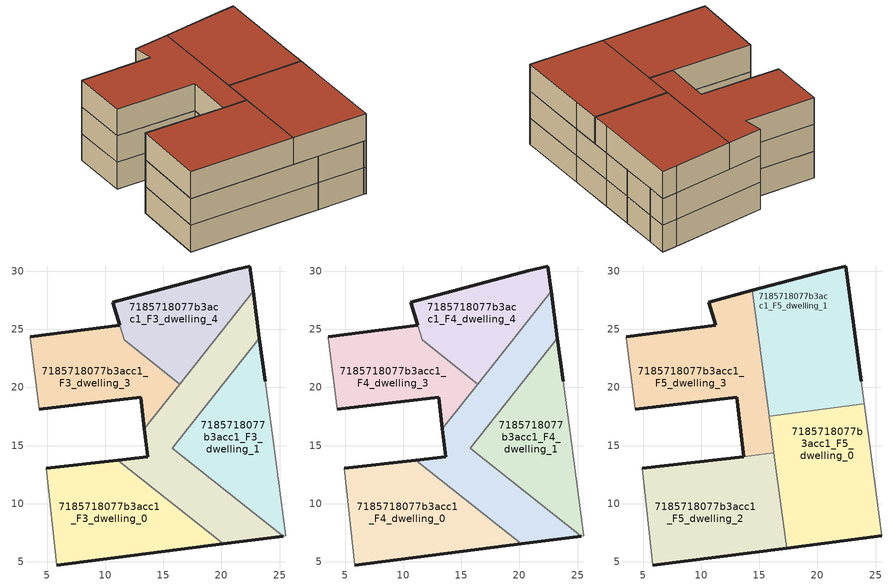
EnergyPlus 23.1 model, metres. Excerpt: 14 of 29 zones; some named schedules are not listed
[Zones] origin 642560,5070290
7185718077b3acc1_F3_dwelling_0
 floor to 7185718077b3acc1_F2_dwelling_0 (EU_floor_Construction): 20.18,6.55 11.1,13.75 4.94,13.04 5.84,4.73 z9
 wall outside (EU_wall_Construction): 4.94,13.04 11.1,13.75 / 20.18,6.55 5.84,4.73 z9:12
 wall to 7185718077b3acc1_F3_dwelling_2 (EU_wall_Construction): 11.1,13.75 20.18,6.55 z9:12
 wall adiabatic (EU_wall_Construction): 5.84,4.73 4.94,13.04 z9:12
7185718077b3acc1_F3_dwelling_1
 floor to 7185718077b3acc1_F2_dwelling_1 (EU_floor_Construction): 25.55,7.23 24.45,15.44 23.75,20.54 23.27,24.22 15.77,14.75 25.3,7.2 z9
 wall outside (EU_wall_Construction): 23.27,24.22 23.75,20.54 z9:12
 wall to 7185718077b3acc1_F3_dwelling_2 (EU_wall_Construction): 25.3,7.2 15.77,14.75 23.27,24.22 z9:12
 wall adiabatic (EU_wall_Construction): 23.75,20.54 24.45,15.44 25.55,7.23 25.3,7.2 z9:12
7185718077b3acc1_F3_dwelling_2
 floor to 7185718077b3acc1_F2_dwelling_2 (EU_floor_Construction): 25.3,7.2 15.77,14.75 23.27,24.22 22.74,28.28 13.36,16.45 13.65,14.04 11.1,13.75 20.18,6.55 z9
 wall outside (EU_wall_Construction): 22.74,28.28 23.27,24.22 / 25.3,7.2 20.18,6.55 / 11.1,13.75 13.65,14.04 13.36,16.45 z9:12
 wall to 7185718077b3acc1_F3_dwelling_4 (EU_wall_Construction): 16.41,20.29 22.74,28.28 z9:12
 wall to 7185718077b3acc1_F3_dwelling_3 (EU_wall_Construction): 13.36,16.45 16.41,20.29 z9:12
7185718077b3acc1_F3_dwelling_3
 floor to 7185718077b3acc1_F2_dwelling_3 (EU_floor_Construction): 13.36,16.45 16.41,20.29 11.62,24.09 11.25,25.35 3.54,24.35 3.54,24.25 4.34,18.14 13.05,19.14 z9
 wall outside (EU_wall_Construction): 3.54,24.35 11.25,25.35 / 13.36,16.45 13.05,19.14 4.34,18.14 z9:12
 wall adiabatic (EU_wall_Construction): 4.34,18.14 3.54,24.25 3.54,24.35 z9:12
 wall to 7185718077b3acc1_F3_dwelling_4 (EU_wall_Construction): 11.25,25.35 11.62,24.09 16.41,20.29 z9:12
7185718077b3acc1_F3_dwelling_4
 floor to 7185718077b3acc1_F2_dwelling_4 (EU_floor_Construction): 16.41,20.29 22.74,28.28 22.45,30.45 20.75,30.05 10.65,27.35 11.62,24.09 z9
 wall outside (EU_wall_Construction): 11.24,25.35 10.65,27.35 20.75,30.05 22.45,30.45 22.74,28.28 z9:12
7185718077b3acc1_F4_dwelling_0
 floor to 7185718077b3acc1_F3_dwelling_0 (EU_floor_Construction): 20.18,6.55 11.1,13.75 4.94,13.04 5.84,4.73 z12
 wall outside (EU_wall_Construction): 4.94,13.04 11.1,13.75 / 20.18,6.55 5.84,4.73 z12:15
 wall to 7185718077b3acc1_F4_dwelling_2 (EU_wall_Construction): 11.1,13.75 20.18,6.55 z12:15
 wall adiabatic (EU_wall_Construction): 5.84,4.73 4.94,13.04 z12:15
7185718077b3acc1_F4_dwelling_1
 floor to 7185718077b3acc1_F3_dwelling_1 (EU_floor_Construction): 25.55,7.23 24.45,15.44 23.75,20.54 23.27,24.22 15.77,14.75 25.3,7.2 z12
 wall outside (EU_wall_Construction): 23.27,24.22 23.75,20.54 z12:15
 wall to 7185718077b3acc1_F4_dwelling_2 (EU_wall_Construction): 25.3,7.2 15.77,14.75 23.27,24.22 z12:15
 wall adiabatic (EU_wall_Construction): 23.75,20.54 24.45,15.44 25.55,7.23 25.3,7.2 z12:15
7185718077b3acc1_F4_dwelling_2
 floor to 7185718077b3acc1_F3_dwelling_2 (EU_floor_Construction): 25.3,7.2 15.77,14.75 23.27,24.22 22.74,28.28 13.36,16.45 13.65,14.04 11.1,13.75 20.18,6.55 z12
 wall outside (EU_wall_Construction): 22.74,28.28 23.27,24.22 / 25.3,7.2 20.18,6.55 / 11.1,13.75 13.65,14.04 13.36,16.45 z12:15
 wall to 7185718077b3acc1_F4_dwelling_4 (EU_wall_Construction): 16.41,20.29 22.74,28.28 z12:15
 wall to 7185718077b3acc1_F4_dwelling_3 (EU_wall_Construction): 13.36,16.45 16.41,20.29 z12:15
7185718077b3acc1_F4_dwelling_3
 floor to 7185718077b3acc1_F3_dwelling_3 (EU_floor_Construction): 13.36,16.45 16.41,20.29 11.62,24.09 11.25,25.35 3.54,24.35 3.54,24.25 4.34,18.14 13.05,19.14 z12
 wall outside (EU_wall_Construction): 3.54,24.35 11.25,25.35 / 13.36,16.45 13.05,19.14 4.34,18.14 z12:15
 wall adiabatic (EU_wall_Construction): 4.34,18.14 3.54,24.25 3.54,24.35 z12:15
 wall to 7185718077b3acc1_F4_dwelling_4 (EU_wall_Construction): 11.25,25.35 11.62,24.09 16.41,20.29 z12:15
7185718077b3acc1_F4_dwelling_4
 floor to 7185718077b3acc1_F3_dwelling_4 (EU_floor_Construction): 16.41,20.29 22.74,28.28 22.45,30.45 20.75,30.05 10.65,27.35 11.62,24.09 z12
 wall outside (EU_wall_Construction): 11.24,25.35 10.65,27.35 20.75,30.05 22.45,30.45 22.74,28.28 z12:15
7185718077b3acc1_F5_dwelling_0
 floor to 7185718077b3acc1_F4_dwelling_1 (EU_floor_Construction): 25.55,7.23 24.45,15.44 24.02,18.6 18.2,17.83 16.15,15.24 16.27,14.36 25.3,7.2 z15
 floor to 7185718077b3acc1_F4_dwelling_2 (EU_floor_Construction): 25.3,7.2 16.27,14.36 16.97,9.09 20.18,6.55 z15; 16.15,15.24 18.2,17.83 15.85,17.51 z15
 floor to 7185718077b3acc1_F4_dwelling_0 (EU_floor_Construction): 20.18,6.55 16.97,9.09 17.36,6.19 z15
 wall outside (EU_wall_Construction): 25.55,7.23 17.36,6.19 z15:18
 wall to 7185718077b3acc1_F5_dwelling_1 (EU_wall_Construction): 15.85,17.51 24.02,18.6 z15:18
 wall adiabatic (EU_wall_Construction): 24.02,18.6 24.45,15.44 25.55,7.23 z15:18
 wall to 7185718077b3acc1_F5_dwelling_2 (EU_wall_Construction): 17.36,6.19 16.27,14.37 z15:18
 wall to 7185718077b3acc1_F5_dwelling_3 (EU_wall_Construction): 16.27,14.37 15.85,17.51 z15:18
 roof outside (EU_roof_Construction): 24.02,18.6 24.45,15.44 25.55,7.23 17.36,6.19 15.85,17.51 z18
7185718077b3acc1_F5_dwelling_1
 floor to 7185718077b3acc1_F4_dwelling_4 (EU_floor_Construction): 16.41,20.29 22.74,28.27 22.45,30.45 20.75,30.05 14.4,28.35 15.36,21.12 z15
 floor to 7185718077b3acc1_F4_dwelling_1 (EU_floor_Construction): 24.02,18.6 23.75,20.54 23.27,24.22 18.2,17.83 z15
 floor to 7185718077b3acc1_F4_dwelling_3 (EU_floor_Construction): 15.61,19.28 16.41,20.29 15.36,21.12 z15
 floor to 7185718077b3acc1_F4_dwelling_2 (EU_floor_Construction): 18.2,17.83 23.27,24.22 22.74,28.27 15.61,19.28 15.85,17.51 z15
 wall outside (EU_wall_Construction): 14.4,28.35 20.75,30.05 22.45,30.45 23.75,20.54 z15:18
 wall adiabatic (EU_wall_Construction): 23.75,20.54 24.02,18.6 z15:18
 wall to 7185718077b3acc1_F5_dwelling_3 (EU_wall_Construction): 15.85,17.51 14.4,28.35 z15:18
 roof outside (EU_roof_Construction): 22.45,30.45 23.75,20.54 24.02,18.6 15.85,17.51 14.4,28.35 20.75,30.05 z18
7185718077b3acc1_F5_dwelling_2
 floor to 7185718077b3acc1_F4_dwelling_0 (EU_floor_Construction): 17.36,6.19 16.97,9.09 11.1,13.75 4.94,13.04 5.84,4.73 z15
 floor to 7185718077b3acc1_F4_dwelling_2 (EU_floor_Construction): 16.97,9.09 16.27,14.36 16.25,14.37 13.65,14.02 13.64,14.04 11.1,13.75 z15
 wall outside (EU_wall_Construction): 4.94,13.04 13.64,14.04 / 17.36,6.19 5.84,4.73 z15:18
 wall to 7185718077b3acc1_F5_dwelling_3 (EU_wall_Construction): 13.64,14.04 13.65,14.02 16.27,14.37 z15:18
 wall adiabatic (EU_wall_Construction): 5.84,4.73 4.94,13.04 z15:18
 roof outside (EU_roof_Construction): 16.27,14.37 17.36,6.19 5.84,4.73 4.94,13.04 13.64,14.04 13.65,14.02 z18
7185718077b3acc1_F5_dwelling_3
 floor to 7185718077b3acc1_F4_dwelling_2 (EU_floor_Construction): 16.25,14.37 15.77,14.75 16.15,15.24 15.61,19.28 13.36,16.45 13.65,14.04 13.65,14.02 z15
 floor to 7185718077b3acc1_F4_dwelling_3 (EU_floor_Construction): 13.36,16.45 15.61,19.28 15.36,21.12 11.62,24.09 11.25,25.35 3.54,24.35 3.54,24.25 4.34,18.14 13.05,19.14 z15
 floor to 7185718077b3acc1_F4_dwelling_1 (EU_floor_Construction): 16.27,14.37 16.15,15.24 15.77,14.75 16.25,14.37 z15
 floor to 7185718077b3acc1_F4_dwelling_4 (EU_floor_Construction): 15.36,21.12 14.4,28.35 10.65,27.35 11.62,24.09 z15
 wall outside (EU_wall_Construction): 13.64,14.04 13.05,19.14 4.34,18.14 / 3.54,24.35 11.25,25.35 10.65,27.35 14.4,28.35 z15:18
 wall adiabatic (EU_wall_Construction): 4.34,18.14 3.54,24.25 3.54,24.35 z15:18
 roof outside (EU_roof_Construction): 14.4,28.35 16.27,14.37 13.65,14.02 13.64,14.04 13.05,19.14 4.34,18.14 3.54,24.25 3.54,24.35 11.25,25.35 10.65,27.35 z18
[Building]
EU S2 Campaign: North Axis=0; Terrain=City; Solar Distribution=FullExterior
[Site:Location]
Lyon-Bron: Latitude=45.75; Longitude=5; Time Zone=1; Elevation=198
[SizingPeriod:WeatherFileDays]
AnnualSizingPeriod: Begin Month=1; Begin Day of Month=1; End Month=12; End Day of Month=31; Day of Week for Start Day=Monday; Use Weather File Daylight Saving Period=No; Use Weather File Rain and Snow Indicators=No
[MATERIAL]
EU_InternalMass_Material: Roughness=MediumRough; Thickness=0.1; Conductivity=1; Density=1800; Specific Heat=900; Thermal Absorptance=0.9; Solar Absorptance=0.7; Visible Absorptance=0.7
[MATERIAL:NOMASS] Roughness=MediumRough; Thermal Absorptance=0.9; Solar Absorptance=0.7; Visible Absorptance=0.7
Name | Thermal Resistance
EU_wall_NoMass | 0.776494
EU_roof_NoMass | 0.486893
EU_floor_NoMass | 0.421597
[CONSTRUCTION]
EU_wall_Construction: EU_wall_NoMass
EU_roof_Construction: EU_roof_NoMass
EU_floor_Construction: EU_floor_NoMass
EU_InternalMass_Construction: EU_InternalMass_Material
[ZONE] Type=1; Multiplier=1; Ceiling Height=autocalculate; Floor Area=autocalculate; Part of Total Floor Area=Yes
Name | Volume
7185718077b3acc1_F3_dwelling_0; 7185718077b3acc1_F4_dwelling_0 | 257.259
7185718077b3acc1_F5_dwelling_0 | 283.586
7185718077b3acc1_F3_dwelling_1; 7185718077b3acc1_F4_dwelling_1 | 226.863
7185718077b3acc1_F5_dwelling_1 | 283.587
7185718077b3acc1_F3_dwelling_2; 7185718077b3acc1_F4_dwelling_2 | 257.278
7185718077b3acc1_F5_dwelling_2 | 286.146
7185718077b3acc1_F3_dwelling_3; 7185718077b3acc1_F4_dwelling_3 | 198.515
7185718077b3acc1_F5_dwelling_3 | 281.04
7185718077b3acc1_F3_dwelling_4; 7185718077b3acc1_F4_dwelling_4 | 194.441
[INTERNALMASS] Construction=EU_InternalMass_Construction
Name | Zone or ZoneList | Surface Area
7185718077b3acc1_F3_dwelling_0_EU_InternalMass | 7185718077b3acc1_F3_dwelling_0 | 85.7509
7185718077b3acc1_F3_dwelling_1_EU_InternalMass | 7185718077b3acc1_F3_dwelling_1 | 75.6219
7185718077b3acc1_F3_dwelling_2_EU_InternalMass | 7185718077b3acc1_F3_dwelling_2 | 85.7592
7185718077b3acc1_F3_dwelling_3_EU_InternalMass | 7185718077b3acc1_F3_dwelling_3 | 66.1717
7185718077b3acc1_F3_dwelling_4_EU_InternalMass | 7185718077b3acc1_F3_dwelling_4 | 64.8128
7185718077b3acc1_F4_dwelling_0_EU_InternalMass | 7185718077b3acc1_F4_dwelling_0 | 85.7509
7185718077b3acc1_F4_dwelling_1_EU_InternalMass | 7185718077b3acc1_F4_dwelling_1 | 75.6219
7185718077b3acc1_F4_dwelling_2_EU_InternalMass | 7185718077b3acc1_F4_dwelling_2 | 85.7592
7185718077b3acc1_F4_dwelling_3_EU_InternalMass | 7185718077b3acc1_F4_dwelling_3 | 66.1717
7185718077b3acc1_F4_dwelling_4_EU_InternalMass | 7185718077b3acc1_F4_dwelling_4 | 64.8128
7185718077b3acc1_F5_dwelling_0_EU_InternalMass | 7185718077b3acc1_F5_dwelling_0 | 94.5285
7185718077b3acc1_F5_dwelling_1_EU_InternalMass | 7185718077b3acc1_F5_dwelling_1 | 94.5291
7185718077b3acc1_F5_dwelling_2_EU_InternalMass | 7185718077b3acc1_F5_dwelling_2 | 95.3826
7185718077b3acc1_F5_dwelling_3_EU_InternalMass | 7185718077b3acc1_F5_dwelling_3 | 93.6796
[OTHEREQUIPMENT] Fuel Type=Electricity; Design Level Calculation Method=Watts/Area; Power per Zone Floor Area=1; Fraction Latent=0; Fraction Radiant=0; Fraction Lost=0; Carbon Dioxide Generation Rate=0; EndUse Subcategory=EU_Step8_InternalGains
Name | Zone or ZoneList or Space or SpaceList | Schedule
EU_Step8_InternalGain_7185718077b3acc1_F3_dwelling_0_f000 | 7185718077b3acc1_F3_dwelling_0 | EU_Step8_GainSchedule_7185718077b3acc1_F3_dwelling_0_f000
EU_Step8_InternalGain_7185718077b3acc1_F3_dwelling_1_f000 | 7185718077b3acc1_F3_dwelling_1 | EU_Step8_GainSchedule_7185718077b3acc1_F3_dwelling_1_f000
EU_Step8_InternalGain_7185718077b3acc1_F3_dwelling_2_f000 | 7185718077b3acc1_F3_dwelling_2 | EU_Step8_GainSchedule_7185718077b3acc1_F3_dwelling_2_f000
EU_Step8_InternalGain_7185718077b3acc1_F3_dwelling_3_f000 | 7185718077b3acc1_F3_dwelling_3 | EU_Step8_GainSchedule_7185718077b3acc1_F3_dwelling_3_f000
EU_Step8_InternalGain_7185718077b3acc1_F3_dwelling_4_f000 | 7185718077b3acc1_F3_dwelling_4 | EU_Step8_GainSchedule_7185718077b3acc1_F3_dwelling_4_f000
EU_Step8_InternalGain_7185718077b3acc1_F4_dwelling_0_f000 | 7185718077b3acc1_F4_dwelling_0 | EU_Step8_GainSchedule_7185718077b3acc1_F4_dwelling_0_f000
EU_Step8_InternalGain_7185718077b3acc1_F4_dwelling_1_f000 | 7185718077b3acc1_F4_dwelling_1 | EU_Step8_GainSchedule_7185718077b3acc1_F4_dwelling_1_f000
EU_Step8_InternalGain_7185718077b3acc1_F4_dwelling_2_f000 | 7185718077b3acc1_F4_dwelling_2 | EU_Step8_GainSchedule_7185718077b3acc1_F4_dwelling_2_f000
EU_Step8_InternalGain_7185718077b3acc1_F4_dwelling_3_f000 | 7185718077b3acc1_F4_dwelling_3 | EU_Step8_GainSchedule_7185718077b3acc1_F4_dwelling_3_f000
EU_Step8_InternalGain_7185718077b3acc1_F4_dwelling_4_f000 | 7185718077b3acc1_F4_dwelling_4 | EU_Step8_GainSchedule_7185718077b3acc1_F4_dwelling_4_f000
EU_Step8_InternalGain_7185718077b3acc1_F5_dwelling_0_f000 | 7185718077b3acc1_F5_dwelling_0 | EU_Step8_GainSchedule_7185718077b3acc1_F5_dwelling_0_f000
EU_Step8_InternalGain_7185718077b3acc1_F5_dwelling_1_f000 | 7185718077b3acc1_F5_dwelling_1 | EU_Step8_GainSchedule_7185718077b3acc1_F5_dwelling_1_f000
EU_Step8_InternalGain_7185718077b3acc1_F5_dwelling_2_f000 | 7185718077b3acc1_F5_dwelling_2 | EU_Step8_GainSchedule_7185718077b3acc1_F5_dwelling_2_f000
EU_Step8_InternalGain_7185718077b3acc1_F5_dwelling_3_f000 | 7185718077b3acc1_F5_dwelling_3 | EU_Step8_GainSchedule_7185718077b3acc1_F5_dwelling_3_f000
[ZONEVENTILATION:DESIGNFLOWRATE] Schedule=EU_AlwaysOn; Design Flow Rate Calculation Method=AirChanges/Hour; Air Changes per Hour=0.693814; Ventilation Type=Natural; Fan Pressure Rise=0; Fan Total Efficiency=1; Constant Term Coefficient=1; Temperature Term Coefficient=0; Velocity Term Coefficient=0; Velocity Squared Term Coefficient=0; Minimum Indoor Temperature=-100; Maximum Indoor Temperature=100; Delta Temperature=-100; Minimum Outdoor Temperature=-100; Maximum Outdoor Temperature=100; Maximum Wind Speed=40
Name | Zone or ZoneList or Space or SpaceList
EU_ConstantAir_7185718077b3acc1_F3_dwelling_0 | 7185718077b3acc1_F3_dwelling_0
EU_ConstantAir_7185718077b3acc1_F3_dwelling_1 | 7185718077b3acc1_F3_dwelling_1
EU_ConstantAir_7185718077b3acc1_F3_dwelling_2 | 7185718077b3acc1_F3_dwelling_2
EU_ConstantAir_7185718077b3acc1_F3_dwelling_3 | 7185718077b3acc1_F3_dwelling_3
EU_ConstantAir_7185718077b3acc1_F3_dwelling_4 | 7185718077b3acc1_F3_dwelling_4
EU_ConstantAir_7185718077b3acc1_F4_dwelling_0 | 7185718077b3acc1_F4_dwelling_0
EU_ConstantAir_7185718077b3acc1_F4_dwelling_1 | 7185718077b3acc1_F4_dwelling_1
EU_ConstantAir_7185718077b3acc1_F4_dwelling_2 | 7185718077b3acc1_F4_dwelling_2
EU_ConstantAir_7185718077b3acc1_F4_dwelling_3 | 7185718077b3acc1_F4_dwelling_3
EU_ConstantAir_7185718077b3acc1_F4_dwelling_4 | 7185718077b3acc1_F4_dwelling_4
EU_ConstantAir_7185718077b3acc1_F5_dwelling_0 | 7185718077b3acc1_F5_dwelling_0
EU_ConstantAir_7185718077b3acc1_F5_dwelling_1 | 7185718077b3acc1_F5_dwelling_1
EU_ConstantAir_7185718077b3acc1_F5_dwelling_2 | 7185718077b3acc1_F5_dwelling_2
EU_ConstantAir_7185718077b3acc1_F5_dwelling_3 | 7185718077b3acc1_F5_dwelling_3
[HVACTEMPLATE:ZONE:IDEALLOADSAIRSYSTEM] System Availability Schedule=EU_AlwaysOn; Maximum Heating Supply Air Temperature=50; Minimum Cooling Supply Air Temperature=13; Maximum Heating Supply Air Humidity Ratio=0.0156; Minimum Cooling Supply Air Humidity Ratio=0.0077; Heating Limit=NoLimit; Cooling Limit=NoLimit; Heating Availability Schedule=EU_AlwaysOn; Cooling Availability Schedule=EU_CoolingOff; Dehumidification Control Type=ConstantSensibleHeatRatio; Cooling Sensible Heat Ratio=0.7; Dehumidification Setpoint=60; Humidification Control Type=None; Humidification Setpoint=30; Outdoor Air Method=None; Outdoor Air Flow Rate per Person=0.00944; Outdoor Air Flow Rate per Zone Floor Area=0; Outdoor Air Flow Rate per Zone=0; Demand Controlled Ventilation Type=None; Outdoor Air Economizer Type=NoEconomizer; Heat Recovery Type=None; Sensible Heat Recovery Effectiveness=0.7; Latent Heat Recovery Effectiveness=0.65
Name | Template Thermostat
7185718077b3acc1_F3_dwelling_0 | EU_HeatOnly_7185718077b3acc1_F3_dwelling_0
7185718077b3acc1_F3_dwelling_1 | EU_HeatOnly_7185718077b3acc1_F3_dwelling_1
7185718077b3acc1_F3_dwelling_2 | EU_HeatOnly_7185718077b3acc1_F3_dwelling_2
7185718077b3acc1_F3_dwelling_3 | EU_HeatOnly_7185718077b3acc1_F3_dwelling_3
7185718077b3acc1_F3_dwelling_4 | EU_HeatOnly_7185718077b3acc1_F3_dwelling_4
7185718077b3acc1_F4_dwelling_0 | EU_HeatOnly_7185718077b3acc1_F4_dwelling_0
7185718077b3acc1_F4_dwelling_1 | EU_HeatOnly_7185718077b3acc1_F4_dwelling_1
7185718077b3acc1_F4_dwelling_2 | EU_HeatOnly_7185718077b3acc1_F4_dwelling_2
7185718077b3acc1_F4_dwelling_3 | EU_HeatOnly_7185718077b3acc1_F4_dwelling_3
7185718077b3acc1_F4_dwelling_4 | EU_HeatOnly_7185718077b3acc1_F4_dwelling_4
7185718077b3acc1_F5_dwelling_0 | EU_HeatOnly_7185718077b3acc1_F5_dwelling_0
7185718077b3acc1_F5_dwelling_1 | EU_HeatOnly_7185718077b3acc1_F5_dwelling_1
7185718077b3acc1_F5_dwelling_2 | EU_HeatOnly_7185718077b3acc1_F5_dwelling_2
7185718077b3acc1_F5_dwelling_3 | EU_HeatOnly_7185718077b3acc1_F5_dwelling_3
[SIZING:ZONE] Zone Cooling Design Supply Air Temperature Input Method=SupplyAirTemperature; Zone Cooling Design Supply Air Temperature=13; Zone Heating Design Supply Air Temperature Input Method=SupplyAirTemperature; Zone Heating Design Supply Air Temperature=50; Zone Cooling Design Supply Air Humidity Ratio=0.008; Zone Heating Design Supply Air Humidity Ratio=0.008; Cooling Design Air Flow Method=DesignDay; Cooling Design Air Flow Rate=0; Cooling Minimum Air Flow per Zone Floor Area=0.000762; Cooling Minimum Air Flow=0; Cooling Minimum Air Flow Fraction=0.2; Heating Design Air Flow Method=DesignDay; Heating Design Air Flow Rate=0; Heating Maximum Air Flow per Zone Floor Area=0.002032; Heating Maximum Air Flow=0.141576; Heating Maximum Air Flow Fraction=0.3; Account for Dedicated Outdoor Air System=No; Dedicated Outdoor Air System Control Strategy=NeutralSupplyAir; Dedicated Outdoor Air Low Setpoint Temperature for Design=autosize; Dedicated Outdoor Air High Setpoint Temperature for Design=autosize; Zone Load Sizing Method=Sensible Load Only No Latent Load; Zone Latent Cooling Design Supply Air Humidity Ratio Input Method=HumidityRatioDifference; Zone Cooling Design Supply Air Humidity Ratio Difference=0.005; Zone Latent Heating Design Supply Air Humidity Ratio Input Method=HumidityRatioDifference; Zone Humidification Design Supply Air Humidity Ratio Difference=0.005
7185718077b3acc1_F3_dwelling_0; 7185718077b3acc1_F3_dwelling_1; 7185718077b3acc1_F3_dwelling_2; 7185718077b3acc1_F3_dwelling_3; 7185718077b3acc1_F3_dwelling_4; 7185718077b3acc1_F4_dwelling_0; 7185718077b3acc1_F4_dwelling_1; 7185718077b3acc1_F4_dwelling_2; 7185718077b3acc1_F4_dwelling_3; 7185718077b3acc1_F4_dwelling_4; 7185718077b3acc1_F5_dwelling_0; 7185718077b3acc1_F5_dwelling_1; 7185718077b3acc1_F5_dwelling_2; 7185718077b3acc1_F5_dwelling_3
[SCHEDULE:FILE] Column Number=1; Rows to Skip at Top=0; Number of Hours of Data=8760; Column Separator=Comma; Interpolate to Timestep=No; Minutes per Item=60; Adjust Schedule for Daylight Savings=Yes
Name | File
EU_Step8_GainSchedule_7185718077b3acc1_F3_dwelling_0_f000 | ../../schedules/7185718077b3acc1/7185718077b3acc1_F3_dwelling_0_f000_gain.csv
EU_Step8_GainSchedule_7185718077b3acc1_F3_dwelling_1_f000 | ../../schedules/7185718077b3acc1/7185718077b3acc1_F3_dwelling_1_f000_gain.csv
EU_Step8_GainSchedule_7185718077b3acc1_F3_dwelling_2_f000 | ../../schedules/7185718077b3acc1/7185718077b3acc1_F3_dwelling_2_f000_gain.csv
EU_Step8_GainSchedule_7185718077b3acc1_F3_dwelling_3_f000 | ../../schedules/7185718077b3acc1/7185718077b3acc1_F3_dwelling_3_f000_gain.csv
EU_Step8_GainSchedule_7185718077b3acc1_F3_dwelling_4_f000 | ../../schedules/7185718077b3acc1/7185718077b3acc1_F3_dwelling_4_f000_gain.csv
EU_Step8_GainSchedule_7185718077b3acc1_F4_dwelling_0_f000 | ../../schedules/7185718077b3acc1/7185718077b3acc1_F4_dwelling_0_f000_gain.csv
EU_Step8_GainSchedule_7185718077b3acc1_F4_dwelling_1_f000 | ../../schedules/7185718077b3acc1/7185718077b3acc1_F4_dwelling_1_f000_gain.csv
EU_Step8_GainSchedule_7185718077b3acc1_F4_dwelling_2_f000 | ../../schedules/7185718077b3acc1/7185718077b3acc1_F4_dwelling_2_f000_gain.csv
EU_Step8_GainSchedule_7185718077b3acc1_F4_dwelling_3_f000 | ../../schedules/7185718077b3acc1/7185718077b3acc1_F4_dwelling_3_f000_gain.csv
EU_Step8_GainSchedule_7185718077b3acc1_F4_dwelling_4_f000 | ../../schedules/7185718077b3acc1/7185718077b3acc1_F4_dwelling_4_f000_gain.csv
EU_Step8_GainSchedule_7185718077b3acc1_F5_dwelling_0_f000 | ../../schedules/7185718077b3acc1/7185718077b3acc1_F5_dwelling_0_f000_gain.csv
EU_Step8_GainSchedule_7185718077b3acc1_F5_dwelling_1_f000 | ../../schedules/7185718077b3acc1/7185718077b3acc1_F5_dwelling_1_f000_gain.csv
EU_Step8_GainSchedule_7185718077b3acc1_F5_dwelling_2_f000 | ../../schedules/7185718077b3acc1/7185718077b3acc1_F5_dwelling_2_f000_gain.csv
EU_Step8_GainSchedule_7185718077b3acc1_F5_dwelling_3_f000 | ../../schedules/7185718077b3acc1/7185718077b3acc1_F5_dwelling_3_f000_gain.csv
